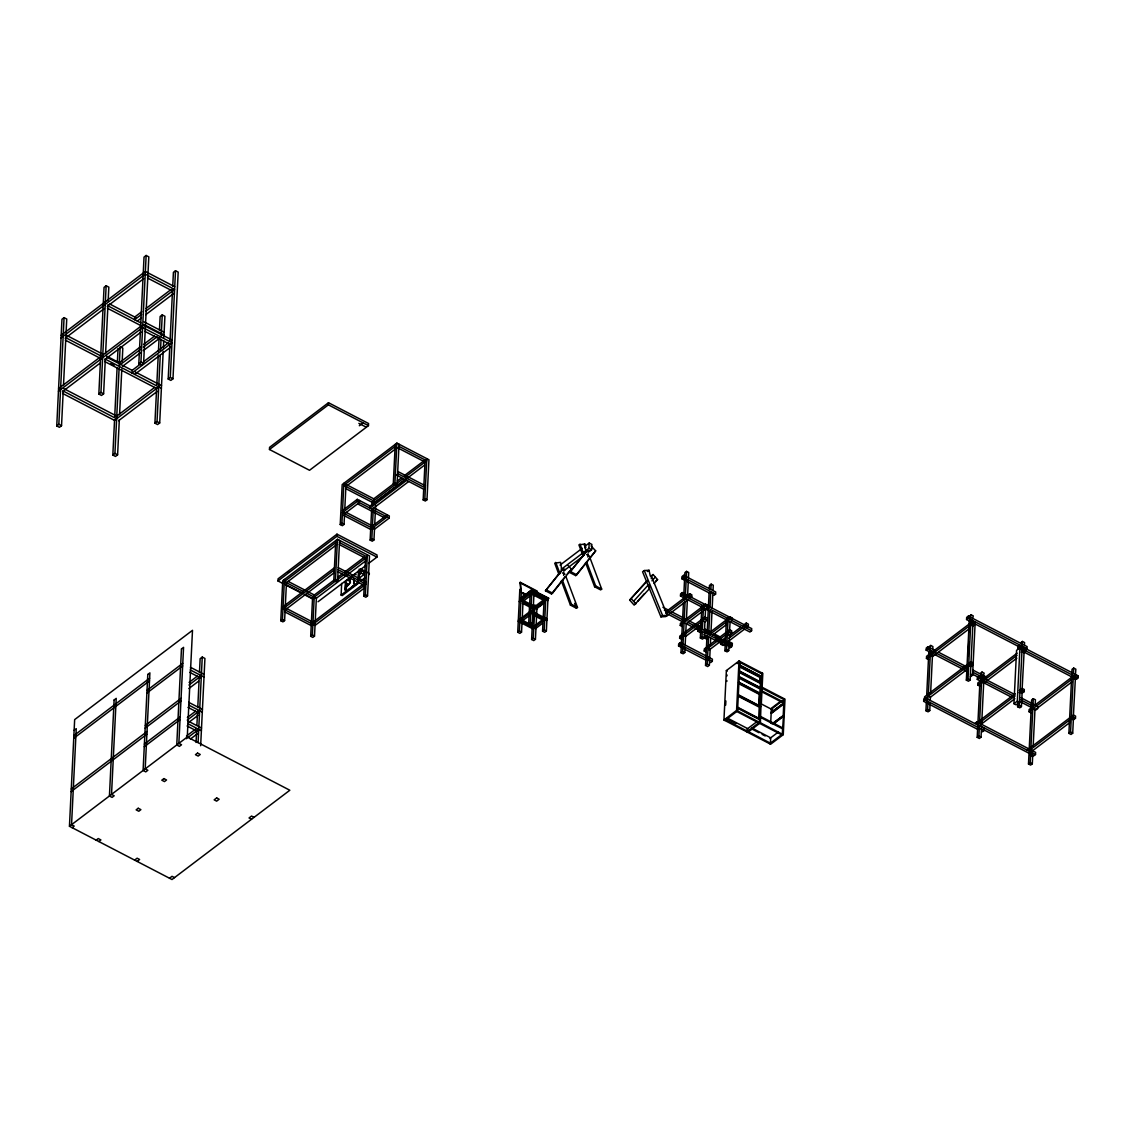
<?xml version="1.0" encoding="UTF-8"?>
<svg xmlns="http://www.w3.org/2000/svg" width="1135" height="1135" viewBox="0 0 1135 1135"><rect width="100%" height="100%" fill="white"/><g stroke="black" fill="none" stroke-linecap="round" stroke-linejoin="round"><path stroke-width="1.5" d="M63.234 390.738L61.531 425.724L59.417 427.313L56.75 425.923L61.971 319.247L64.071 317.658L66.738 319.034L66.057 333.037M56.75 425.923L58.85 424.334L64.071 317.658M63.489 385.503L65.887 336.527M69.448 826.28L74.655 719.604L192.496 630.322L187.275 736.998L69.448 826.28L171.995 879.526L289.836 790.244L187.275 736.998M105.328 358.859L103.611 393.831L101.512 395.434L98.83 394.044L104.051 287.368L106.151 285.765L108.832 287.155L108.137 301.144M98.83 394.044L100.944 392.455L106.151 285.765M105.583 353.609L107.967 304.648M119.317 419.865L117.6 454.837L115.5 456.426L112.833 455.05L114.55 420.063M114.72 416.573L117.104 367.598M117.359 362.349L118.054 348.36M112.833 455.05L114.933 453.447L119.132 367.754M119.246 365.442L120.154 346.771L122.821 348.161L122.14 362.15M119.572 414.615L121.8 369.145M140.556 363.98L132.142 370.365L132.015 373.032L171.995 342.742L142.613 327.49L58.453 391.263M138.81 363.753L144.031 257.077L146.145 255.474L148.813 256.865L143.592 363.541L141.492 365.144L138.81 363.753L140.924 362.164L146.145 255.474M163.199 351.254L159.695 422.958L157.595 424.547L154.913 423.156L156.63 388.184M156.8 384.68L158.247 354.957M158.418 351.453L159.113 337.464M159.453 330.469L160.134 316.481L162.234 314.892L164.915 316.268L163.88 337.251M154.913 423.156L157.027 421.567L160.276 355.113M160.532 349.864L161.042 339.365M161.213 335.875L162.234 314.892M163.369 347.75L163.71 340.755M172.733 286.318L173.414 272.329L175.514 270.726L178.181 272.116L172.974 378.792L170.86 380.395L168.193 379.005L169.91 344.033M170.08 340.528L172.548 289.808M168.193 379.005L170.293 377.416L175.514 270.726M196.057 742.46L196.653 730.245M196.908 724.995L197.589 711.035M197.76 707.545L199.292 676.12M199.462 672.629L200.143 658.669L202.257 657.066L204.924 658.456L200.654 745.738M198.072 742.616L202.257 657.066M269.463 449.488L269.562 447.346L328.483 402.712L368.549 423.511L368.449 425.639L309.529 470.287L269.463 449.488L328.384 404.84L328.483 402.712M282.587 583.347L277.962 580.95L278.061 578.822L336.981 534.174L377.047 554.972L376.933 557.115L368.52 563.485M286.474 582.312L284.601 620.59L282.913 621.866L280.785 620.746L282.743 580.751L337.45 539.295L369.499 555.937L367.541 595.932L365.853 597.209L363.725 596.102L365.584 557.838M280.785 620.746L282.459 619.469L284.417 579.474M316.381 597.847L314.509 636.111L312.82 637.388L310.692 636.281L312.565 598.017M310.692 636.281L312.38 635.004L314.324 594.995L333.761 580.283M339.578 540.402L337.634 580.411L335.946 581.688L333.803 580.581L335.761 540.572M277.962 580.95L336.882 536.316L336.981 534.174M333.803 580.581L335.492 579.304L337.45 539.295M344.643 512.211L344.047 524.398L342.373 525.675L340.23 524.554L342.188 484.56L396.895 443.104L428.945 459.746L426.987 499.74L425.313 501.017L423.171 499.911L423.681 489.483M340.23 524.554L341.919 523.278L343.877 483.283M344.813 508.735L346.005 484.39L373.784 498.804L394.597 483.042M359.015 582.851L342.174 595.605L341.11 595.052L341.678 583.376M345.196 590.157C348.332 572.707 342.543 590.186 346.26 590.767M346.26 590.711L346.714 583.461M352.488 586.185L352.446 587.263L358.05 583.007M374.564 527.747L373.968 539.919L372.28 541.196L370.138 540.09L371.826 538.813L373.358 507.501L389.319 515.957L389.22 518.099L374.479 529.25L342.444 512.623L357.17 501.457L357.27 499.329L370.209 506.04M353.865 578.566L353.709 583.929L354.205 579.985M359.412 500.436L359.298 502.564L344.572 513.729M358.504 570.621L357.936 582.298L341.11 595.052M359.171 579.517L359.653 569.515M358.546 575.246L361.341 573.118L361.469 570.451L358.674 572.579M359.809 577.701L364.023 574.509L364.151 571.841M363.725 596.102L365.399 594.825L367.357 554.816M370.138 540.09L371.585 510.523M371.84 505.302L372.01 501.826M369.272 574.509L369.329 573.43L360.589 568.905M373.528 504.025L373.784 498.804M374.734 524.271L375.671 505.132M399.038 444.211L397.08 484.219L395.391 485.496L393.263 484.39L395.221 444.381M393.263 484.39L394.937 483.113L396.895 443.104M423.852 485.993L425.128 459.902M423.171 499.911L424.859 498.634L426.817 458.625M523.093 600.514L521.547 632.096L519.873 633.373L517.73 632.252L519.816 589.59L520.937 588.739M520.44 598.698L531.833 589.562L548.929 598.429L531.804 590.087L520.44 598.698L523.121 600.089M533.039 628.989L518.468 621.427L519.802 618.873L518.539 619.823L518.525 621.725L531.152 612.162L531.223 610.559L532.826 611.396M520.766 599.138L519.433 601.692L520.766 599.138L535.337 606.7M517.73 632.252L519.419 630.975L521.305 592.385L520.241 582.298L537.337 591.179L537.649 594.314M523.263 597.01L523.434 593.491M528.669 623.966L530.244 591.959L531.918 590.682L534.06 591.789L532.499 623.796L530.811 625.073L528.669 623.966L530.357 622.689L531.918 590.682M530.456 591.803L530.371 593.406L531.719 590.853L547.737 599.166L546.474 600.117M530.754 610.587L529.407 613.141L530.754 610.587L546.772 618.901M536.983 607.722L535.436 639.303L533.762 640.58L531.62 639.473L532.783 615.567M533.209 607.041L532.755 612.999L531.152 612.162M522.497 601.763L533.72 593.264L533.79 591.661M531.62 639.473L533.308 638.196L534.94 604.856M522.724 620.391L535.833 627.187L535.748 628.79L519.731 620.476M536.798 607.452L536.713 609.055L520.695 600.741M537.564 607.041L540.061 605.664M542.558 631.173L544.133 599.166L545.807 597.89L547.95 599.01L546.375 631.003L544.701 632.28L542.558 631.173L544.247 629.897L545.807 597.89M533.379 609.197L546.006 599.635L546.077 598.031L533.45 607.594M547.68 598.869L547.652 600.77L531.634 592.442M563.641 575.417L563.811 572.026M583.135 556.122L578.907 544.843L584.809 544.02L585.774 550.759L587.703 551.766M587.845 557.086L588.015 553.681M561.187 569.373L588.923 548.361L589.193 543.027L591.86 544.417L591.605 549.751L588.441 552.135M649.575 586.015L649.447 588.682L634.167 605.125L629.684 600.06L647.12 580.595M651.306 578.708L651.419 576.396L653.079 574.537L657.576 579.602L654.101 583.489M670.345 612.191L670.288 613.255L687.966 599.862M702.92 607.622L680.489 595.974L680.589 593.846L682.277 592.569L687.611 595.35M685.058 647.177L684.802 652.511L683.114 653.788L680.972 652.682L682.66 651.405L682.915 646.07L681.241 647.347L678.56 645.957L678.673 643.829L680.362 642.552L712.397 659.18L712.298 661.322L710.609 662.599M685.37 596.017L686.207 578.864L684.519 580.127L681.851 578.751L681.965 576.608L683.639 575.332L715.688 591.973L715.589 594.116L713.901 595.378M681.794 639.374L679.652 638.267L679.766 636.139L705.005 617L707.148 618.107L707.048 620.249L704.934 621.838L702.806 620.731L702.381 629.272M682.419 626.577L680.276 625.47L680.39 623.328L705.63 604.203L707.772 605.31L707.673 607.438L703.884 610.318M680.489 595.974L682.163 594.697L682.277 592.569M678.56 645.957L680.248 644.68L680.362 642.552M681.851 578.751L683.54 577.474L683.639 575.332M680.972 652.682L681.766 636.678L682.83 637.232M683.426 602.713L681.865 634.536L682.929 635.089M683.596 599.181L684.887 572.664L686.576 571.387L688.704 572.494L688.448 577.828M683.029 643.928L683.44 635.401L685.583 636.508L701.898 624.151M684.178 620.462L683.554 633.259L684.618 633.812M685.114 601.167L684.277 618.334L683.44 618.972M686.576 571.387L686.306 576.722L685.469 577.36M685.88 597.691L685.824 598.755L668.146 612.148L668.26 610.006L662.911 607.239M685.157 645.049L686.207 623.711M687.342 600.557L686.42 619.44L671.948 611.921M687.498 580.609L688.349 579.971L687.512 597.478L689.612 595.889L689.711 593.747L691.853 594.853L691.754 596.996L689.64 598.585L689.697 597.521M704.424 632.507L704.154 637.842L702.466 639.119L700.338 638.012L702.026 636.735L702.281 631.4L700.593 632.677L697.926 631.287L698.025 629.159L699.713 627.882L731.763 644.51L731.664 646.652L729.975 647.929M697.926 631.287L699.614 630.01L699.713 627.882M700.338 638.012L701.118 622.008L702.182 622.562M701.898 606.005L701.217 619.866L702.295 620.434M703.587 604.728L702.905 618.603L703.97 619.157M679.652 638.267L704.906 619.142L705.005 617M727.492 620.377L703.43 607.934L705.53 606.331L705.63 604.203M704.523 630.379L704.92 622.164M705.161 617.241L705.559 609.041M706.367 652.128L704.225 651.022L704.324 648.894L706.438 647.29M706.991 639.331L704.849 638.225L704.948 636.082M708.779 660.57L709.63 659.932L709.361 665.266L707.687 666.543L705.544 665.436L706.991 635.855M707.247 630.649L708.268 609.779M708.439 606.289L709.12 592.385M709.29 588.895L709.46 585.419L711.148 584.142L713.277 585.249L713.021 590.583M705.544 665.436L707.233 664.159L707.488 658.825L705.8 660.102L683.369 648.454M708.581 636.565L707.587 656.683L706.75 657.321M709.857 610.488L708.85 631.088L707.999 631.727M710.028 607.055L710.78 591.619L709.091 592.896L686.661 581.248M710.879 589.476L711.148 584.142M710.326 645.602L710.694 637.983M711.985 611.595L710.978 632.195L704.636 628.903M712.156 608.161L712.908 592.725L712.071 593.364M725.137 643.843L723.023 645.432L720.895 644.325L720.995 642.183M724.683 641.445L724.868 639.402M728.145 645.9L728.982 645.262L728.727 650.596L727.038 651.873L724.91 650.766L726.471 618.759M724.91 650.766L726.584 649.49L726.854 644.155L725.166 645.432L704.225 634.564M728.159 617.483L726.953 642.027L726.116 642.665M762.138 687.271L784.994 699.146L783.264 734.671L770.637 744.234L723.946 720.001L726.372 670.572L738.998 660.996L762.819 673.367L761.315 703.97M726.868 674.814L727.095 675.807M725.875 700.962L725.662 705.147M728.244 643.772L729.096 643.134L729.507 634.593L727.365 633.486L729.479 631.897L730.131 621.796M746.319 626.917L746.362 625.839L751.711 628.62L751.597 630.748L749.923 632.025L728.003 620.689L730.103 619.086L730.202 616.958L732.345 618.064L732.231 620.207L729.436 622.32M728.812 635.132L731.607 633.004L731.72 630.861L729.578 629.755L727.478 631.358M723.946 720.001L736.572 710.439L738.998 660.996M738.289 695.585L737.537 710.936L724.91 720.498M738.332 694.733L738.899 683.071M739.183 677.467L738.828 682.632L759.883 693.556L760.095 689.03L739.055 678.106M739.452 671.863L739.112 677.042L760.152 687.966L760.379 683.426L739.325 672.502M739.495 671.012L739.722 666.245M739.765 665.394L739.963 661.492L737.154 663.62M742.403 626.988L742.361 628.066L728.755 638.367M691.3 597.265L744.234 624.732L744.035 626.79L746.149 625.186L746.248 623.058L748.391 624.165L748.277 626.293L746.177 627.896M758.719 703.686L759.202 693.854M759.868 680.064L760.024 677.042M760.195 706.949L759.443 722.3L746.816 731.862M760.237 706.098L760.805 694.436M760.847 693.584L761.074 688.832M761.117 687.98L761.344 683.242M761.386 682.376L761.628 677.609M761.67 676.758L761.855 672.871M760.493 706.24L760.45 707.091L738.02 695.443L738.062 694.592L760.493 706.296M761.06 703.828L760.393 722.796L747.781 732.373M770.679 723.236L771.162 713.22L784.101 702.948L771.204 712.369L784.101 702.948M771.204 712.369L771.417 708.212L781.235 700.777M771.162 713.22L771.474 712.51M772.211 712.099L772.367 708.708M771.999 723.846L783.49 715.476L782.299 734.175L769.672 743.737M783.221 715.348L783.788 703.657M783.831 702.806L784.03 698.649M929.31 703.189L930.147 702.551L929.764 710.553L928.075 711.829L925.933 710.723L927.621 709.446L928.019 701.444L926.33 702.721L923.663 701.331L923.762 699.203L925.451 697.926L984.201 728.429L984.088 730.557L982.413 731.834M931.424 654.001L930.359 653.448L930.516 650.241L928.827 651.518L926.16 650.128L926.274 648L927.948 646.723L935.68 650.738M928.6 659.548L926.472 658.442L926.571 656.314L972.865 621.242L975.008 622.349M923.663 701.331L925.337 700.068L925.451 697.926M926.16 650.128L927.848 648.851L927.948 646.723M925.933 710.723L926.344 702.395M926.699 695.258L928.572 656.853M928.671 654.711L928.827 651.518M932.757 649.22L932.885 646.553L930.757 645.446L929.778 648.752M930.246 700.423L930.43 696.918M930.601 693.414L932.488 654.852M971.83 623.385L970.765 622.831L970.922 619.625L969.233 620.902L966.566 619.526L966.665 617.383L968.354 616.106L1027.104 646.609L1027.005 648.752L1025.316 650.029M966.566 619.526L968.254 618.249L968.354 616.106M973.05 620.746L970.155 679.95L968.481 681.227L966.339 680.12L966.992 666.784L968.056 667.337M967.091 664.642L968.978 626.236L970.042 626.79M969.233 620.902L969.077 624.108L970.141 624.661M967.077 676.63L967.502 668.033M968.084 655.987L968.765 642.211M969.262 631.897L969.432 628.449M966.339 680.12L968.027 678.843L968.68 665.507L970.808 666.614L972.922 665.025L970.78 663.904L924.486 698.99L924.585 696.847L970.879 661.776L973.021 662.883M972.312 619.242L973.291 615.936L971.149 614.83L970.184 618.135M969.744 666.061L969.843 663.918L968.779 663.365L970.652 624.959L972.794 626.08L974.894 624.477L972.766 623.37L926.472 658.442M970.34 676.886L972.581 675.183L975.192 621.852M982.697 680.617L981.661 679.524L979.973 680.801L977.306 679.411L977.405 677.283L979.094 676.006L1014.662 694.464M979.874 686.178L977.746 685.072L977.845 682.929L1017.13 653.178M976.852 721.874L976.753 724.016L1035.503 754.52L1035.602 752.377L976.852 721.874L975.164 723.151M977.306 679.411L978.994 678.148L979.094 676.006M981.42 729.181L981.037 737.183L979.349 738.459L977.207 737.339L977.703 727.336M979.845 683.469L977.973 721.874L979.037 722.428M977.207 737.339L978.895 736.076L979.292 728.074L977.604 729.337L928.458 703.828M979.42 725.407L978.554 726.57M979.519 723.265L981.69 723.846L1014.874 698.692M983.194 676.474L984.158 673.168L982.03 672.062L981.051 675.368M983.775 681.17L981.661 724.371L980.81 725.01M1013.952 703.7L1016.563 650.355L1019.925 647.815L1017.315 701.146L1013.952 703.7L1016.095 704.807L1019.457 702.253L1017.315 701.146M1019.5 645.404L1017.811 646.666L1017.712 648.809L1019.386 647.532L1019.5 645.404L1078.25 675.907L1078.151 678.035L1076.462 679.312L1073.795 677.921M1022.124 692.435L1021.429 706.566L1019.755 707.843L1017.613 706.736L1017.854 701.728M1021.457 644.751L1021.358 646.893L1022.195 646.255L1021.33 647.418M1017.613 706.736L1019.301 705.459L1022.067 648.922L1021.216 649.56M1022.294 644.112L1022.422 641.445L1024.564 642.566L1024.437 645.233M1019.244 692.648L1022.053 690.534L1024.111 651.788M1021.23 652.114L1024.04 649.986L1024.323 647.361L1023.486 648M1019.954 692.123L1022.082 693.23L1024.196 691.641L1024.295 689.498L1022.153 688.392L1019.358 690.52M1026.281 648.965L1026.168 651.107L1024.068 652.696L1021.94 651.589M1031.162 712.794L1029.019 711.688L1029.119 709.545L1075.412 674.474M1029.005 753.3L1030.694 752.023L1029.715 755.328L1030.566 754.69L1032.694 755.797L1032.311 763.798L1030.623 765.075L1028.494 763.968L1029.062 752.292M1031.119 710.084L1029.246 748.49L1030.31 749.057M1028.494 763.968L1030.169 762.692L1030.566 754.69M1030.935 747.227L1032.807 708.822L1034.936 709.928L1072.277 681.638M1032.907 706.679L1031.247 707.417L1020.507 701.841M1033.034 704.012L1033.304 698.678L1035.432 699.784L1035.177 705.119M1035.503 754.52L1033.815 755.797L1031.147 754.406L1032.836 753.129L1031.857 756.435L1032.694 755.797M1033.19 745.752L1034.992 709.006M1037.844 706.509L1037.745 708.637L1036.056 709.914M1073.398 719.051L1072.703 733.182L1071.029 734.458L1068.886 733.352L1069.539 720.016M1069.652 717.887L1071.525 679.482M1071.624 677.354L1072.022 669.352L1073.71 668.075L1075.838 669.182L1075.313 676.616L1029.019 711.688M1068.886 733.352L1070.575 732.075L1071.227 718.739L1073.355 719.86L1075.469 718.256L1075.569 716.128L1073.44 715.022L1027.147 750.093M1073.44 673.41L1073.71 668.075M1029.842 750.093L1073.327 717.15L1075.384 678.418M1072.405 717.164L1071.326 716.611L1073.213 678.205L1075.342 679.312L1077.456 677.723L1077.555 675.58M345.607 589.902L346.572 590.697M347.338 585.816L347.423 585.603A6.469 3.022 -62.6 0 0 350.346 581.957L350.502 581.985A6.81 3.178 -62.6 0 1 347.438 585.844L347.409 585.859M568.011 565.485L571.458 569.188L552.532 593.137L551.482 593.931L545.453 590.796L562.307 569.472L563.357 568.678L565.301 569.671M545.453 590.796L563.357 568.678M551.482 593.931L565.159 576.637M567.259 573.97L571.458 569.188M591.051 545.921L595.662 550.858L576.736 574.807L575.686 575.601L569.656 572.466L586.511 551.142L587.561 550.333L589.491 551.34M569.656 572.466L587.561 550.333M575.686 575.601L595.662 550.858M629.684 600.06L647.645 580.609M633.614 601.309L648.553 584.638M651.958 580.836L655.335 577.062M637.6 601.295L644.467 593.633M525.434 594.527L520.766 592.115L520.241 582.298M520.766 592.115L525.846 594.116M61.191 335.251L145.351 271.478L174.733 286.729M61.049 337.918L145.223 274.145L174.606 289.397L145.847 311.189M65.135 338.244L104.406 308.479M107.215 306.351L143.691 278.728M141.761 311.714L134.753 317.02L134.625 319.687L141.634 314.381M145.975 308.521L171.229 289.382M137.292 321.077L141.506 317.885M145.706 314.693L173.768 293.44M58.58 388.596L142.74 324.823L172.123 340.074M62.524 391.575L100.391 362.888M104.604 359.696L141.081 332.058M118.65 363.328L140.74 346.586M143.507 344.487L154.559 336.116M119.899 364.945L140.612 349.254M143.379 347.154L157.183 336.698M122.566 366.321L140.527 352.73M143.28 350.63L159.851 338.074M143.365 361.866L168.618 342.727M134.682 374.422L171.158 346.785M116.04 416.659L154.701 387.361M158.716 386.893L114.521 420.376L62.68 393.462M118.579 420.716L157.24 391.419M359.313 425.738L363.101 422.873M395.108 446.509L343.763 485.411L375.813 502.053L424.391 465.251M345.905 486.518L395.86 448.68M342.543 510.48L357.27 499.329M397.378 480.928L401.535 477.778M404.315 475.678L423.738 460.952M402.826 478.856L371.996 502.223L345.764 488.603M405.592 476.757L426.703 460.767L398.938 446.353M74.13 730.273L76.244 728.67L71.548 824.691L74.215 826.067L72.115 827.67M405.294 479.31L370.095 505.983L369.982 508.111L406.6 480.375M288.106 572.083L288.928 571.983M372.124 509.218L408.742 481.481M73.874 735.608L149.636 678.205M73.747 738.275L149.494 680.872M335.662 542.7L284.317 581.602L303.428 591.519M286.446 582.709L336.414 544.871M147.011 690.406L182.778 663.308M146.869 693.074L182.65 665.975M283.083 606.672L334.428 567.77M334.328 569.912L282.984 608.814L315.033 625.442L364.988 587.59M189.091 682.39L197.348 676.148M285.126 609.921L333.69 573.118M188.963 685.058L201.349 675.68M188.878 688.534L198.511 681.241M337.918 577.119L342.089 573.97M344.856 571.87L364.292 557.143M145.294 725.464L181.061 698.365M366.321 560.392L316.367 598.244L306.507 593.123M145.166 728.131L180.933 701.033M318.027 601.749L365.711 565.613M71.264 788.939L147.025 731.55M348.119 580.822L350.8 578.793M71.136 791.606L146.897 734.217M144.386 744.063L180.153 716.965M349.041 589.405L349.878 588.767M360.859 580.879L365.073 577.687M144.258 746.731L180.025 719.633M187.374 717.448L195.631 711.191M362.959 584.355L313.005 622.207L285.225 607.778M187.247 720.115L199.632 710.737M188.538 722.541L198.171 715.249M186.466 736.047L196.1 728.755M186.339 738.715L198.724 729.337M190.382 739.069L197.263 733.848M96.149 840.141L98.248 838.552L100.916 839.943L98.816 841.532M134.597 860.117L137.122 858.202L139.619 859.493L137.094 861.408M563.513 570.096L561.57 569.089L560.605 562.35L554.703 563.173L558.931 574.466M583.759 544.814L584.809 544.02M560.066 565.088L582.255 548.276M585.022 546.176L589.193 543.027M584.908 547.879L585.958 547.084M519.56 600.387L532.187 590.824L532.116 592.427L533.72 593.264M520.894 600.926L530.712 593.491M563.854 570.763L583.276 556.051M169.498 878.235L172.023 876.319L174.52 877.61M518.596 620.121L529.818 611.623M538.827 606.09L542.615 603.21M536.373 608.97L544.8 602.6M521.533 621.498L529.946 615.113M533.89 626.279L543.708 618.83M532.414 628.932L543.637 620.434M534.571 628.152L535.833 627.187M535.408 628.705L542.431 623.385M570.408 605.097L571.458 604.302L577.502 607.438L576.438 608.232L570.408 605.097L561.343 580.907M594.612 586.767L595.662 585.972L601.692 589.108L600.642 589.902L594.612 586.767L585.547 562.577M644.254 570.536L642.58 571.813L660.91 616.858L665.663 616.589L667.352 615.312L651.646 576.736L650.312 576.055L649.021 570.267L644.254 570.536L662.599 615.581L667.352 615.312M647.333 571.543L649.021 570.267M651.405 575.814L653.079 574.537M655.902 580.879L657.576 579.602M667.266 610.758L684.107 598.003M686.916 595.875L689.711 593.747M660.91 616.858L662.599 615.581M666.5 616.121L668.6 614.532M680.276 625.47L682.39 623.867M701.742 609.211L684.065 622.59L692.109 626.733M686.632 623.385L702.054 611.694M708.737 633.216L730.202 616.958M704.849 638.225L706.949 636.621L708.027 637.189M709.999 634.323L726.315 621.966L727.379 622.519M712.596 635.075L726.627 624.449M725.79 632.635L708.112 646.014L709.191 646.581M704.225 651.022L706.325 649.433M725.691 634.763L708.013 648.156L710.155 649.263L709.73 657.803L708.893 658.442M709.162 650L726.003 637.26M729.408 635.813L740.63 627.315M743.439 625.186L746.248 623.058M720.895 644.325L722.995 642.722M728.173 641.53L744.489 629.173M739.155 663.039L739.906 662.457L761.812 673.835M736.913 708.836L737.665 708.268L759.57 719.633M782.582 700.664L771.36 709.176L760.407 703.487M759.897 718.044L760.663 717.462L782.554 728.84M746.943 729.195L756.761 721.761M771.431 713.362L784.058 703.799M773.673 722.924L782.086 716.54M773.361 723.633L783.178 716.199M773.63 723.775L782.043 717.391M769.927 738.403L778.355 732.032M929.068 646.709L930.757 645.446M969.474 616.106L971.149 614.83M969.73 628.393L932.388 656.683L930.26 655.576L928.373 693.982L929.452 694.535M967.744 668.941L930.416 697.216L928.274 696.11L927.281 699.955M980.342 673.339L982.03 672.062M1020.748 642.722L1022.422 641.445M980.115 678.134L981.789 676.857L980.924 678.035M1021.33 649.986L1024.139 647.858M1023.458 648.525L1024.309 647.901M977.746 685.072L1017.017 655.306M1016.861 658.158L983.662 683.298L981.534 682.192L979.647 720.597L980.725 721.151M975.859 723.463L1015.144 693.712M978.569 723.477L1015.045 695.84M1033.304 698.678L1031.616 699.955L1031.233 707.956L1032.297 708.51M1029.956 750.519L1030.821 749.355L1032.964 750.462L1070.291 722.172M1032.098 751.64L1032.935 751.001M968.254 618.249L1027.005 648.752M974.44 623.612L1018.975 646.723M1019.386 647.532L1022.479 649.135M1024.04 649.986L1073.511 675.623M1075.313 676.616L1077.456 677.723M1022.039 649.447L1023.103 650M1074.377 676.63L1073.341 675.538L1071.653 676.815L1024.054 652.1M1022.053 690.534L1024.196 691.641M1073.327 717.15L1075.469 718.256M1020.053 689.995L1021.117 690.548M938.773 652.341L966.609 666.784M972.794 670.005L986.698 677.226M927.848 648.851L968.042 669.721M972.681 672.133L985.052 678.56M1020.847 697.684L1036.298 705.715M934.034 654.214L967.829 671.764M972.425 674.147L978.569 677.34M978.994 678.148L1014.548 696.606M1020.734 699.813L1033.105 706.24M970.453 674.077L972.581 675.183M983.648 682.717L1011.285 697.06M968.027 678.843L970.155 679.95M1019.301 705.459L1021.429 706.566M1070.575 732.075L1072.703 733.182M147.366 277.947L172.492 290.986M1030.665 752.548L1032.807 753.668M1029.856 752.661L1031.985 753.768M1029.828 753.186L1031.956 754.307M982.938 729.379L1029.175 753.328M925.337 700.068L984.088 730.557M683.54 577.474L715.589 594.116M927.621 709.446L929.764 710.553M978.895 736.076L981.037 737.183M1030.169 762.692L1032.311 763.798M328.384 404.84L368.449 425.639M358.859 423.355L366.335 427.242M689.612 595.889L691.754 596.996M746.149 625.186L748.277 626.293M705.53 606.331L707.673 607.438M730.103 619.086L732.231 620.207M682.163 594.697L704.594 606.345M707.162 607.679L729.167 619.1M731.763 620.448L751.597 630.748M397.25 447.616L425.029 462.044M588.923 548.361L591.605 549.751M109.613 303.967L136.328 317.843M144.173 321.914L164.121 332.271M107.91 305.826L140.91 322.95M144.046 324.582L163.993 334.939M586.596 554.561L589.264 555.951M107.385 308.238L141.946 326.171M704.906 619.142L707.048 620.249M729.479 631.897L731.607 633.004M144.755 331.278L169.895 344.331M689.073 620.817L701.515 627.286M713.972 633.741L720.2 636.976M728.344 641.204L732.345 643.29L732.245 645.418L722.981 640.608M397.704 471.422L425.483 485.837M664.358 610.176L685.242 621.015M687.498 622.193L699.841 628.591M704.466 631.003L707.559 632.606M715.277 636.607L718.356 638.21M699.614 630.01L731.664 646.652M397.605 473.55L425.37 487.965L423.695 489.242L395.916 474.827M665.706 613.028L683.554 622.292M695.088 628.279L698.082 629.84M702.026 636.735L704.154 637.842M726.584 649.49L728.727 650.596M570.706 571.671L576.736 574.807M562.307 569.472L564.237 570.479M394.937 483.113L397.08 484.219M424.859 498.634L426.987 499.74M562.392 572.891L565.074 574.282M739.779 665.124L761.684 676.503M739.027 665.706L753.101 673.012M739.609 666.883L760.649 677.808L760.422 682.348L739.382 671.423M140.924 362.164L143.592 363.541M170.293 377.416L172.974 378.792M680.248 644.68L712.298 661.322M762.096 688.236L783.987 699.614M726.372 670.572L727.336 671.069M682.66 651.405L684.802 652.511M707.233 664.159L709.361 665.266M738.786 683.71L759.826 694.634L759.272 706.098L738.218 695.173M65.958 335.038L102.093 353.808M106.803 356.248L119.374 362.774M107.002 357.312L132.142 370.365M135.278 371.996L161.525 385.616M726.868 680.574L726.826 681.426M65.83 337.705L101.966 356.475M105.3 359.171L161.383 388.284M65.291 340.117L99.852 358.064M110.847 363.767L113.997 365.399M546.502 590.001L552.532 593.137M104.775 361.568L156.616 388.482M519.816 582.709L535.365 590.782M738.176 696.223L759.216 707.148L758.648 718.611L737.608 707.687M357.17 501.457L389.22 518.099M546.006 599.635L547.595 600.472M357.624 503.841L385.389 518.255M533.28 594.91L544.942 600.968M760.705 716.511L782.611 727.875M737.722 707.304L759.613 718.682M736.572 710.439L783.264 734.671M736.785 711.503L758.677 722.881M759.641 723.378L781.547 734.742M522.341 603.21L534.003 609.254M346.218 512.396L372.45 526.016L387.177 514.85L387.078 516.978L370.663 529.421L342.898 515.006M546.63 620.207L545.027 619.37L545.112 617.766L546.715 618.603L546.687 620.505L530.669 612.176M751.923 728.088L770.693 737.835L770.424 743.17L748.533 731.791M532.315 614.645L543.977 620.703M752.732 729.464L758.989 732.713M762.11 734.345L765.245 735.962M100.944 392.455L103.611 393.831M157.027 421.567L159.695 422.958M727.365 718.072L747.695 728.627L747.568 731.295L725.676 719.93M728.173 719.462L735.991 723.52M341.919 523.278L344.047 524.398M371.826 538.813L373.968 539.919M530.357 622.689L532.499 623.796M544.247 629.897L546.375 631.003M63.347 388.383L116.763 416.119M63.22 391.05L116.635 418.787M336.882 536.316L376.933 557.115M519.419 630.975L521.547 632.096M533.308 638.196L535.436 639.303M339.478 542.544L367.258 556.959L312.536 598.415L304.833 594.399M339.337 544.616L365.569 558.236M359.071 569.202L364.902 572.239M361.341 573.118L364.023 574.509M356.163 574.736L355.099 574.168L344.359 582.312L345.437 582.865M338.258 567.613L366.023 582.028M58.85 424.334L61.531 425.724M114.933 453.447L117.6 454.837M338.145 569.742L365.924 584.156L311.217 625.612L284.984 611.992M338.003 571.813L364.236 585.433M345.948 582.893L347.026 583.447M345.537 583.22L346.601 583.773M335.492 579.304L337.634 580.411M365.399 594.825L367.541 595.932M288.106 581.375L314.324 594.995M284.772 583.986L301.74 592.796M285.665 584.951L301.073 592.952M304.152 594.556L313.402 599.351M282.459 619.469L284.601 620.59M312.38 635.004L314.509 636.111M190.41 667.266L204.144 674.403M190.283 669.934L204.016 677.07M189.701 672.331L200.384 677.865M188.694 702.324L202.427 709.446M188.566 704.991L202.3 712.113M187.984 707.375L198.668 712.922M187.786 720.924L201.519 728.06M187.658 723.591L201.392 730.727M187.076 725.974L197.76 731.522M254.056 817.342L251.559 816.051L249.033 817.966L251.53 819.257M631.358 598.783L635.855 603.848M589.533 556.632L601.692 589.108M579.957 544.034L584.184 555.327M586.596 561.782L595.662 585.972M565.939 576.594L577.502 607.438M574.622 603.366L576.438 608.232M555.753 562.378L559.981 573.657M562.407 580.113L571.458 604.302M114.124 699.983L109.428 795.99L112.095 797.38L114.195 795.777L111.528 794.401L116.224 698.38L114.124 699.983M147.791 674.474L143.095 770.481L145.762 771.871L147.862 770.268L145.195 768.892L149.891 672.871L147.791 674.474M181.458 648.965L176.762 744.971L179.429 746.362L181.529 744.759L178.862 743.382L183.558 647.361L181.458 648.965M349.736 580.028L349.736 582.312L349.736 580.028M738.672 682.078L738.63 682.929L761.074 694.577L761.117 693.726L738.672 682.078M738.956 676.474L738.913 677.325L761.344 688.973L761.386 688.122L738.956 676.474M739.225 670.87L739.183 671.721L761.613 683.369L761.656 682.518L739.225 670.87M739.495 665.252L739.452 666.103L761.897 677.751L761.94 676.9L739.495 665.252M163.894 778.596L161.78 780.185L164.462 781.575L166.561 779.986L163.894 778.596M197.561 753.087L195.447 754.676L198.128 756.066L200.228 754.477L197.561 753.087M138.229 808.262L136.129 809.851L138.796 811.241L140.896 809.652L138.229 808.262M216.671 797.933L214.146 799.849L216.643 801.14L219.168 799.224L216.671 797.933M761.954 690.903L761.202 691.485L783.107 702.849L783.859 702.267L761.954 690.903"/></g></svg>
